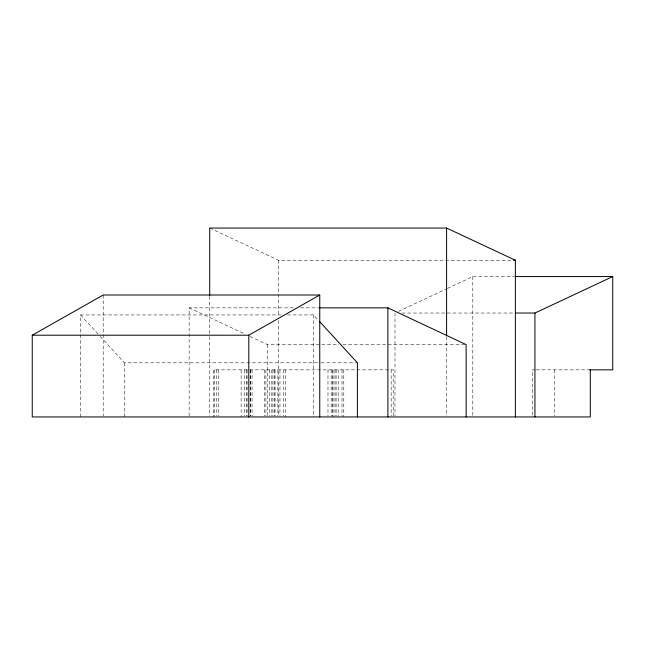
<?xml version="1.0" encoding="UTF-8"?>
<svg xmlns="http://www.w3.org/2000/svg" width="645" height="645" viewBox="0 0 645 645"><rect width="100%" height="100%" fill="white"/><g stroke="black" fill="none" stroke-linecap="round" stroke-linejoin="round"><path stroke-width="0.48" stroke-dasharray="3.23 2.42" d="M398.602 311.333L446.566 288.863M447.469 288.436L472.801 276.56L514.081 276.56M209.714 228.056L278.503 260.241L512.372 260.241M189.138 415.944L189.138 307.85L294.531 307.85M300.554 307.85L318.622 307.85M402.012 313.035L514.379 313.035M80.577 416.944L80.577 314.937L282.349 314.937M287.38 314.937L313.551 314.937L318.275 320.089M250.115 336.488L267.409 344.607L338.883 344.607M342.906 344.607L465.166 344.607M100.136 336.295L124.429 362.812L320.122 362.812M321.129 362.812L357.403 362.812M535.318 369.851L532.327 369.851L532.327 415.944M536.229 369.851L590.304 369.851M189.138 307.85L244.657 333.925M80.577 314.937L99.467 335.561M554.773 369.851L554.773 415.944M472.801 276.56L472.801 415.944M446.59 336.569L446.59 415.944M394.99 313.035L394.99 415.944M393.208 415.944L393.208 369.851L213.584 369.851L213.584 416.944M391.176 369.851L391.176 415.944M343.785 369.851L343.785 416.944M342.011 369.851L342.011 415.944M338.198 369.851L338.198 415.944M336.101 369.851L336.101 415.944M334.973 369.851L334.973 415.944M332.933 369.851L332.933 416.944M332.876 369.851L332.876 415.944M331.159 369.851L331.159 415.944M327.974 369.851L327.974 415.944M313.551 314.937L313.551 416.944M285.542 369.851L285.542 416.944M283.768 369.851L283.768 415.944M279.954 369.851L279.954 415.944M278.503 260.241L278.503 316.493M278.503 320.517L278.503 415.944M277.858 369.851L277.858 415.944M275.052 369.851L275.052 415.944M274.633 369.851L274.633 415.944M272.956 369.851L272.956 415.944M271.827 369.851L271.827 415.944M269.731 369.851L269.731 415.944M267.409 344.607L267.409 415.944M265.917 369.851L265.917 415.944M264.321 369.851L264.321 415.944M252.034 369.851L252.034 415.944M250.316 369.851L250.316 415.944M250.26 369.851L250.26 415.944M247.091 369.851L247.091 415.944M246.446 369.851L246.446 415.944M244.35 369.851L244.35 415.944M241.125 369.851L241.125 416.944M218.526 369.851L218.526 415.944M216.752 369.851L216.809 415.944M214.712 369.851L214.712 415.944M209.714 296.378L209.714 335.561M209.714 336.569L209.714 415.944M124.429 362.812L124.429 416.944M103.2 295.007L103.2 415.944"/><path stroke-width="0.97" d="M590.304 369.851L590.304 416.944L32.25 416.944L32.25 335.207L103.2 295.007L319.759 295.007L319.759 416.944M32.25 335.207L248.801 335.207L319.759 295.007M515.379 313.035L534.931 313.035L612.75 276.56L612.75 369.851L589.756 369.851M515.379 416.944L515.379 260.241L446.59 228.056L209.714 228.056L209.714 295.37M513.372 260.241L515.379 260.241M515.089 276.56L612.75 276.56M319.622 307.85L387.879 307.85L466.142 344.607L466.142 416.944M319.622 321.565L357.403 362.812L357.403 416.944M534.931 313.035L534.931 416.944M446.59 228.056L446.59 335.569M387.879 307.85L387.879 416.944M248.801 335.207L248.801 416.944"/></g></svg>
